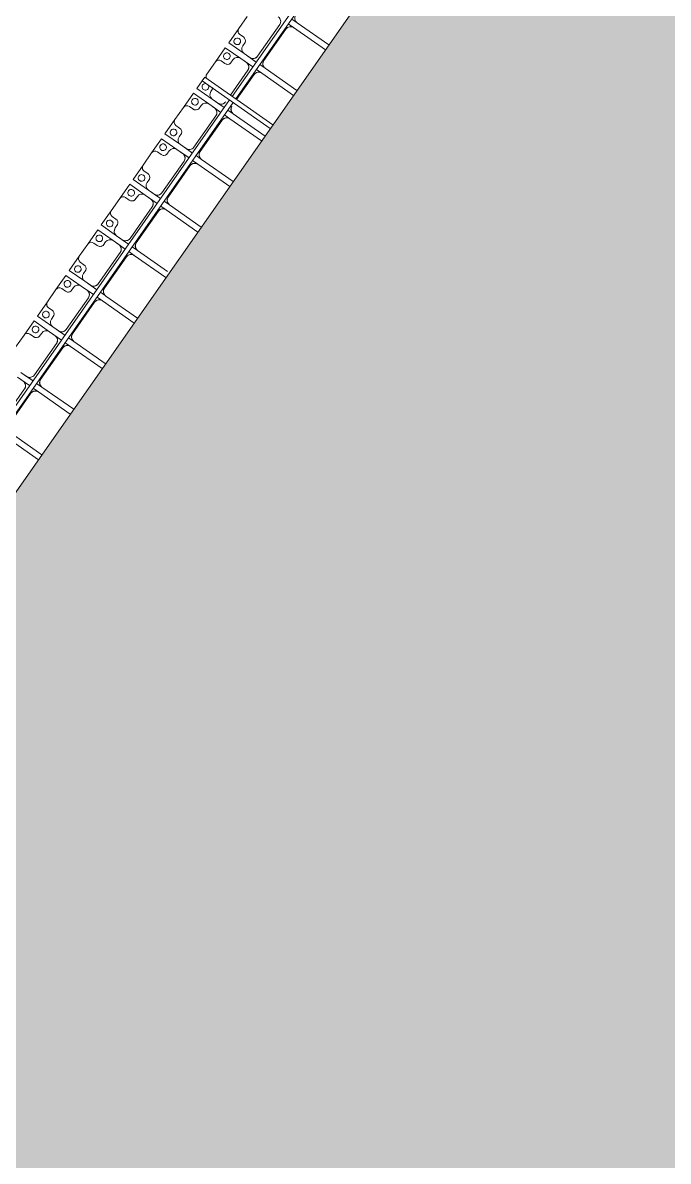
# Model space of a CAD drawing. Header units: millimetres. Extents: x -861324 to 439029, y -308065 to 694685.
# Drawn here: x -477293 to -471488, y 228396 to 238636 of the extents above; entities that cross this region are included whole.
import ezdxf

# ---------------------------------------------------------------- set-up
doc = ezdxf.new("R2010")
doc.units = ezdxf.units.MM
for name, color, linetype, lineweight in [('A-DETL-GENF', 92, 'Continuous', 9), ('A-DETL-THIN', 151, 'Continuous', 9), ('A-GENM', 13, 'Continuous', 9), ('S-BEAM', 12, 'Continuous', 9)]:
    doc.layers.add(name, color=color, linetype=linetype, lineweight=lineweight)

# ---------------------------------------------------------------- blocks, each defined once
blk = doc.blocks.new('Dầm C52 - Hộp 40x60-19816-BỐ TRÍ BÈ PIN HỒ BẢN MÒNG')
at = {"layer": 'S-BEAM', "color": 7}
for p, q in [((-145891.1118557992, -20.00000000001801), (-145891.1118557992, 19.99999999998198)), ((-145891.1118557992, 19.99999999998198), (-145142.7290377173, 19.99999999998198)), ((-145142.7290377173, -20.00000000001801), (-145891.1118557992, -20.00000000001801))]:
    blk.add_line(p, q, dxfattribs=at)
blk = doc.blocks.new('Dai phaodi lai - DẢI PHAO ĐI LẠI-19048-BỐ TRÍ BÈ PIN HỒ BẢN MÒNG')
at = {"layer": 'A-GENM', "color": 7}
for p, q in [((44723.23773672361, -348.3436262678808), (44723.2377367236, 3.5433443e-09)), ((44776.76226327442, 3.4540077e-09), (44776.7622632744, -348.3436262678801)), ((45223.2377367236, -348.3436262678808), (45223.23773672358, 3.543412e-09)), ((45276.7622632744, 3.5445625e-09), (45276.76226327439, -348.3436262678801)), ((45723.23773672358, -348.3436262678808), (45723.23773672358, 3.543412e-09)), ((45776.76226327437, 3.4540754e-09), (45776.76226327437, -348.3436262678801)), ((46223.23773672357, -348.3436262678808), (46223.23773672357, 3.4529249e-09)), ((46276.76226327437, 3.4996235e-09), (46276.76226327437, -348.3436262678801)), ((46723.23773672355, -348.3436262678808), (46723.23773672355, 3.498473e-09)), ((46776.76226327434, 3.4996235e-09), (46776.76226327434, -348.3436262678801)), ((47276.76226327434, 3.5445625e-09), (47276.76226327434, -348.3436262678801)), ((47723.23773672354, -348.3436262678808), (47723.23773672352, 3.4529249e-09)), ((47776.76226327434, 3.4540754e-09), (47776.76226327432, -348.3436262678801)), ((48276.76226327432, 3.4540077e-09), (48276.76226327432, -348.3436262678801)), ((48723.23773672352, -348.3436262678808), (48723.23773672349, 3.4529249e-09)), ((48776.76226327432, 3.4540754e-09), (48776.7622632743, -348.3436262678801)), ((49223.23773672349, -348.3436262678808), (49223.23773672349, 3.4529249e-09)), ((49276.7622632743, 3.4996235e-09), (49276.76226327429, -348.3436262678801)), ((47223.23773672355, -348.3436262678808), (47223.23773672354, -19.8538650490725)), ((48223.23773672352, -348.3436262678808), (48223.23773672352, -4.12289078216505)), ((44723.2377367236, -348.3436262678797), (44723.2377367236, -406.9152625882649)), ((44776.7622632744, -406.9152625882638), (44776.7622632744, -348.3436262678786)), ((44826.76226327442, -398.3436262678799), (45173.2377367236, -398.3436262678799)), ((45223.23773672358, -348.3436262678797), (45223.23773672358, -406.9152625882334)), ((45276.76226327439, -406.9152625882638), (45276.76226327439, -348.3436262678786)), ((45326.76226327442, -398.3436262678799), (45600.00000000068, -398.3436262678799)), ((45723.23773672358, -348.3436262678797), (45723.23773672358, -406.9152625882334)), ((45776.76226327437, -406.9152625882323), (45776.76226327437, -348.3436262678786)), ((45826.76226327439, -398.3436262678799), (46173.23773672357, -398.3436262678799)), ((46223.23773672357, -348.3436262678797), (46223.23773672357, -406.9152625882334)), ((46276.76226327437, -406.9152625882323), (46276.76226327437, -348.3436262678786)), ((46326.76226327439, -398.3436262678799), (46673.23773672355, -398.3436262678799)), ((46723.23773672355, -348.3436262678797), (46723.23773672355, -406.9152625883238)), ((46776.76226327434, -406.9152625882323), (46776.76226327434, -348.3436262678786)), ((46826.76226327437, -398.3436262678799), (47173.23773672355, -398.3436262678799)), ((47223.23773672354, -348.3436262678797), (47223.23773672354, -406.9152625881744)), ((47276.76226327434, -406.9152625881734), (47276.76226327434, -348.3436262678786)), ((47326.76226327437, -398.3436262678799), (47673.23773672354, -398.3436262678799)), ((47723.23773672352, -354.2266598869864), (47723.23773672352, -406.9152625881744)), ((47776.76226327432, -406.9152625881734), (47776.76226327432, -348.3436262678786)), ((47826.76226327434, -398.3436262678799), (48173.23773672352, -398.3436262678799)), ((48223.23773672352, -348.3436262678797), (48223.23773672352, -406.9152625882334)), ((48276.76226327432, -406.9152625882323), (48276.76226327432, -348.3436262678786)), ((48326.76226327434, -398.3436262678799), (48673.23773672349, -398.3436262678799)), ((48723.23773672349, -348.3436262678797), (48723.23773672349, -406.9152625882334)), ((48776.7622632743, -406.9152625882323), (48776.7622632743, -348.3436262678786)), ((48826.76226327434, -398.3436262678799), (49173.23773672349, -398.3436262678799)), ((45173.23773672357, -466.6563737321364), (44826.7622632744, -466.6563737321359)), ((45223.2377367236, -446.9152625882373), (45223.2377367236, -516.6563737321354)), ((45276.76226327439, -516.6563737321347), (45276.76226327439, -446.9152625882895)), ((45600.00000000066, -466.6563737321363), (45326.76226327439, -466.6563737321359)), ((45723.23773672358, -446.9152625882373), (45723.23773672358, -516.6563737321354)), ((45776.76226327437, -516.6563737321347), (45776.76226327437, -446.9152625882364)), ((46173.23773672354, -466.6563737321364), (45826.76226327437, -466.6563737321359)), ((46223.23773672357, -446.9152625882373), (46223.23773672357, -516.6563737321354)), ((46276.76226327437, -516.6563737321347), (46276.76226327437, -446.9152625882364)), ((46673.23773672354, -466.6563737321364), (46326.76226327437, -466.6563737321359)), ((46723.23773672355, -446.9152625882373), (46723.23773672355, -516.6563737321354)), ((46776.76226327434, -516.6563737321347), (46776.76226327434, -446.9152625882364)), ((47173.23773672354, -466.6563737321364), (46826.76226327434, -466.6563737321359)), ((47223.23773672355, -446.9152625881998), (47223.23773672355, -516.6563737321354)), ((47276.76226327434, -516.6563737321347), (47276.76226327434, -446.915262588199)), ((47673.23773672352, -466.6563737321364), (47326.76226327434, -466.6563737321359)), ((47723.23773672354, -446.9152625881998), (47723.23773672354, -516.6563737321354)), ((47776.76226327432, -516.6563737321347), (47776.76226327432, -446.915262588199)), ((48173.23773672349, -466.6563737321364), (47826.76226327434, -466.6563737321359)), ((48223.23773672352, -446.9152625881469), (48223.23773672352, -516.6563737321354)), ((48276.76226327432, -516.6563737321347), (48276.76226327432, -446.9152625882364)), ((48673.23773672349, -466.6563737321364), (48326.76226327432, -466.6563737321359)), ((48723.23773672352, -446.9152625882373), (48723.23773672352, -516.6563737321354)), ((48776.7622632743, -516.6563737321347), (48776.7622632743, -446.9152625882364)), ((49173.23773672347, -466.6563737321364), (48826.7622632743, -466.6563737321359)), ((45223.23773672358, -579.2752456098498), (45223.23773672358, -516.656373732137)), ((45223.23773672358, -579.2752456098793), (45223.23773672357, -748.3828180786438)), ((45223.23773672357, -748.3828180786438), (45223.23773672358, -579.2752456098793)), ((45276.76226327439, -516.656373732136), (45276.76226327439, -579.2752456098488)), ((45276.76226327439, -748.3828180786131), (45276.76226327439, -579.2752456098488)), ((45276.76226327439, -579.2752456098488), (45276.76226327439, -748.3828180786131)), ((45723.23773672358, -579.2752456098498), (45723.23773672358, -516.656373732137)), ((45723.23773672358, -579.2752456098793), (45723.23773672357, -748.3828180786438)), ((45723.23773672357, -748.3828180786438), (45723.23773672358, -579.2752456098793)), ((45776.76226327437, -516.656373732136), (45776.76226327437, -579.2752456098488)), ((45776.76226327437, -748.3828180786131), (45776.76226327437, -579.2752456098488)), ((45776.76226327437, -579.2752456098488), (45776.76226327437, -748.3828180786131)), ((46223.23773672355, -579.2752456098498), (46223.23773672355, -516.656373732137)), ((46223.23773672357, -579.2752456098793), (46223.23773672354, -748.3828180786438)), ((46223.23773672354, -748.3828180786438), (46223.23773672357, -579.2752456098793)), ((46276.76226327437, -516.656373732136), (46276.76226327437, -579.2752456098488)), ((46276.76226327434, -748.3828180786131), (46276.76226327434, -579.2752456098488)), ((46276.76226327434, -579.2752456098488), (46276.76226327434, -748.3828180786131)), ((46723.23773672355, -579.2752456098498), (46723.23773672355, -516.656373732137)), ((46723.23773672355, -579.2752456098793), (46723.23773672354, -748.3828180786438)), ((46723.23773672354, -748.3828180786438), (46723.23773672355, -579.2752456098793)), ((46776.76226327434, -516.656373732136), (46776.76226327434, -579.2752456098488)), ((46776.76226327434, -748.3828180786131), (46776.76226327434, -579.2752456098488)), ((46776.76226327434, -579.2752456098488), (46776.76226327434, -748.3828180786131)), ((47223.23773672354, -579.2752456098498), (47223.23773672354, -516.656373732137)), ((47223.23773672354, -579.2752456098793), (47223.23773672352, -748.3828180786438)), ((47223.23773672352, -748.3828180786438), (47223.23773672354, -579.2752456098793)), ((47276.76226327434, -516.656373732136), (47276.76226327434, -579.2752456098488)), ((47276.76226327434, -748.3828180786131), (47276.76226327434, -579.2752456098488)), ((47276.76226327434, -579.2752456098488), (47276.76226327434, -748.3828180786131)), ((47723.23773672352, -579.2752456098498), (47723.23773672352, -516.656373732137)), ((47723.23773672352, -579.2752456098793), (47723.23773672352, -748.3828180786438)), ((47723.23773672352, -748.3828180786438), (47723.23773672352, -579.2752456098793)), ((47776.76226327432, -516.656373732136), (47776.76226327432, -579.2752456098488)), ((47776.76226327432, -748.3828180786131), (47776.76226327432, -579.2752456098488)), ((47776.76226327432, -579.2752456098488), (47776.76226327432, -748.3828180786131)), ((48223.23773672349, -579.2752456098498), (48223.23773672349, -516.656373732137)), ((48223.23773672352, -579.2752456098793), (48223.23773672349, -748.3828180786438)), ((48223.23773672349, -748.3828180786438), (48223.23773672352, -579.2752456098793)), ((48276.76226327432, -516.656373732136), (48276.76226327432, -579.2752456098488)), ((48276.7622632743, -748.3828180786131), (48276.7622632743, -579.2752456098488)), ((48276.7622632743, -579.2752456098488), (48276.7622632743, -748.3828180786131)), ((48723.23773672349, -579.2752456098498), (48723.23773672349, -516.656373732137)), ((48776.7622632743, -516.656373732136), (48776.7622632743, -579.2752456098488)), ((45104.9195344217, -710.3828180786137), (45104.9195344217, -670.6677965858776)), ((45135.71833794735, -629.2752456098492), (45173.23773672357, -629.2752456098492)), ((45135.71833794734, -629.2752456098492), (45173.23773672357, -629.2752456098492)), ((45173.23773672357, -629.2752456098492), (45135.71833794734, -629.2752456098492)), ((45326.76226327439, -629.2752456098486), (45364.28166205061, -629.2752456098486)), ((45326.76226327439, -629.2752456098486), (45364.28166205061, -629.2752456098486)), ((45364.28166205061, -629.2752456098486), (45326.76226327439, -629.2752456098486)), ((45395.08046557627, -670.6677965858772), (45395.08046557627, -710.3828180786132)), ((45635.71833794734, -629.2752456098492), (45673.23773672357, -629.2752456098492)), ((45635.71833794734, -629.2752456098492), (45673.23773672357, -629.2752456098492)), ((45673.23773672357, -629.2752456098492), (45635.71833794734, -629.2752456098492)), ((45826.76226327437, -629.2752456098486), (45864.2816620506, -629.2752456098486)), ((45826.76226327437, -629.2752456098486), (45864.2816620506, -629.2752456098486)), ((45864.2816620506, -629.2752456098486), (45826.76226327437, -629.2752456098486)), ((45895.08046557625, -670.6677965858772), (45895.08046557625, -710.3828180786132)), ((46104.91953442167, -710.3828180786137), (46104.91953442167, -670.6677965858776)), ((46135.71833794731, -629.2752456098492), (46173.23773672354, -629.2752456098492)), ((46135.71833794731, -629.2752456098492), (46173.23773672354, -629.2752456098492)), ((46173.23773672354, -629.2752456098492), (46135.71833794731, -629.2752456098492)), ((46326.76226327437, -629.2752456098486), (46364.28166205058, -629.2752456098486)), ((46326.76226327434, -629.2752456098486), (46364.28166205058, -629.2752456098486)), ((46364.28166205058, -629.2752456098486), (46326.76226327434, -629.2752456098486)), ((46395.08046557624, -670.6677965858772), (46395.08046557624, -710.3828180786132)), ((46604.91953442166, -710.3828180786137), (46604.91953442166, -670.6677965858776)), ((46635.71833794731, -629.2752456098492), (46673.23773672354, -629.2752456098492)), ((46635.71833794731, -629.2752456098492), (46673.23773672354, -629.2752456098492)), ((46673.23773672354, -629.2752456098492), (46635.71833794731, -629.2752456098492)), ((46826.76226327434, -629.2752456098486), (46864.28166205058, -629.2752456098486)), ((46826.76226327434, -629.2752456098486), (46864.28166205058, -629.2752456098486)), ((46864.28166205058, -629.2752456098486), (46826.76226327434, -629.2752456098486)), ((46895.08046557623, -670.6677965858772), (46895.08046557623, -710.3828180786132)), ((47104.91953442165, -710.3828180786137), (47104.91953442165, -670.6677965858776)), ((47135.71833794731, -629.2752456098492), (47173.23773672354, -629.2752456098492)), ((47135.71833794731, -629.2752456098492), (47173.23773672354, -629.2752456098492)), ((47173.23773672354, -629.2752456098492), (47135.71833794731, -629.2752456098492)), ((47326.76226327434, -629.2752456098486), (47364.28166205057, -629.2752456098486)), ((47326.76226327434, -629.2752456098486), (47364.28166205057, -629.2752456098486)), ((47364.28166205057, -629.2752456098486), (47326.76226327434, -629.2752456098486)), ((47395.08046557622, -670.6677965858772), (47395.08046557622, -710.3828180786132)), ((47604.91953442164, -710.3828180786137), (47604.91953442164, -670.6677965858776)), ((47635.71833794728, -629.2752456098492), (47673.23773672352, -629.2752456098492)), ((47635.71833794728, -629.2752456098492), (47673.23773672352, -629.2752456098492)), ((47673.23773672352, -629.2752456098492), (47635.71833794728, -629.2752456098492)), ((47826.76226327434, -629.2752456098486), (47864.28166205055, -629.2752456098486)), ((47826.76226327432, -629.2752456098486), (47864.28166205055, -629.2752456098486)), ((47864.28166205055, -629.2752456098486), (47826.76226327432, -629.2752456098486)), ((47895.0804655762, -670.6677965858772), (47895.0804655762, -710.3828180786132)), ((48104.91953442163, -710.3828180786137), (48104.91953442163, -670.6677965858776)), ((48135.71833794726, -629.2752456098492), (48173.23773672349, -629.2752456098492)), ((48135.71833794726, -629.2752456098492), (48173.23773672349, -629.2752456098492)), ((48173.23773672349, -629.2752456098492), (48135.71833794726, -629.2752456098492)), ((48326.76226327432, -629.2752456098486), (48364.28166205054, -629.2752456098486)), ((48326.76226327432, -629.2752456098486), (48364.28166205054, -629.2752456098486)), ((48364.28166205054, -629.2752456098486), (48326.76226327432, -629.2752456098486)), ((48395.0804655762, -670.6677965858772), (48395.0804655762, -710.3828180786132)), ((44933.08046557628, -748.3828180786135), (45066.9195344217, -748.3828180786139)), ((45223.23773672357, -748.3828180786438), (45066.91953442169, -748.3828180786226)), ((45066.91953442169, -748.3828180786226), (45223.23773672357, -748.3828180786438)), ((45433.08046557626, -748.3828180786137), (45276.76226327439, -748.3828180786131)), ((45276.76226327439, -748.3828180786131), (45433.08046557626, -748.3828180786137)), ((45433.08046557627, -748.3828180786135), (45566.91953442169, -748.3828180786139)), ((45723.23773672357, -748.3828180786438), (45640.00000014291, -748.3828180786325)), ((45640.00000014291, -748.3828180786325), (45723.23773672357, -748.3828180786438)), ((45933.08046557624, -748.3828180786137), (45776.76226327437, -748.3828180786131)), ((45776.76226327437, -748.3828180786131), (45933.08046557624, -748.3828180786137)), ((45933.08046557625, -748.3828180786135), (46066.91953442167, -748.3828180786139)), ((46223.23773672354, -748.3828180786438), (46066.91953442166, -748.3828180786226)), ((46066.91953442166, -748.3828180786226), (46223.23773672354, -748.3828180786438)), ((46433.08046557623, -748.3828180786137), (46276.76226327434, -748.3828180786131)), ((46276.76226327434, -748.3828180786131), (46433.08046557623, -748.3828180786137)), ((46433.08046557624, -748.3828180786135), (46566.91953442166, -748.3828180786139)), ((46723.23773672354, -748.3828180786438), (46566.91953442165, -748.3828180786226)), ((46566.91953442165, -748.3828180786226), (46723.23773672354, -748.3828180786438)), ((46933.08046557622, -748.3828180786137), (46776.76226327434, -748.3828180786131)), ((46776.76226327434, -748.3828180786131), (46933.08046557622, -748.3828180786137)), ((46933.08046557623, -748.3828180786135), (47066.91953442165, -748.3828180786139)), ((47223.23773672352, -748.3828180786438), (47066.91953442164, -748.3828180786226)), ((47066.91953442164, -748.3828180786226), (47223.23773672352, -748.3828180786438)), ((47433.08046557622, -748.3828180786137), (47276.76226327434, -748.3828180786131)), ((47276.76226327434, -748.3828180786131), (47433.08046557622, -748.3828180786137)), ((47433.08046557622, -748.3828180786135), (47566.91953442164, -748.3828180786139)), ((47723.23773672352, -748.3828180786438), (47566.91953442163, -748.3828180786226)), ((47566.91953442163, -748.3828180786226), (47723.23773672352, -748.3828180786438)), ((47933.08046557619, -748.3828180786137), (47776.76226327432, -748.3828180786131)), ((47776.76226327432, -748.3828180786131), (47933.08046557619, -748.3828180786137)), ((47933.0804655762, -748.3828180786135), (48066.91953442163, -748.3828180786139)), ((48223.23773672349, -748.3828180786438), (48066.91953442161, -748.3828180786226)), ((48066.91953442161, -748.3828180786226), (48223.23773672349, -748.3828180786438)), ((48433.08046557619, -748.3828180786137), (48276.7622632743, -748.3828180786131)), ((48276.7622632743, -748.3828180786131), (48433.08046557619, -748.3828180786137)), ((48433.08046557619, -748.3828180786135), (48566.91953442161, -748.3828180786139))]:
    blk.add_line(p, q, dxfattribs=at)
at = {"layer": 'A-GENM', "color": 9}
for p, q in [((44723.23773672358, -348.3436262679081), (44723.23773672358, -406.9152625882722)), ((44776.7622632744, -406.915262588271), (44776.76226327442, -348.3436262679071)), ((45223.23773672358, -348.3436262679081), (45223.23773672358, -406.9152625882722)), ((45276.76226327439, -406.915262588271), (45276.7622632744, -348.3436262679071)), ((45723.23773672358, -348.3436262679081), (45723.23773672358, -406.9152625882722)), ((45776.76226327437, -406.915262588271), (45776.76226327437, -348.3436262679071)), ((46223.23773672355, -348.3436262679081), (46223.23773672355, -406.9152625882722)), ((46276.76226327437, -406.9152625882542), (46276.76226327437, -348.3436262678844)), ((46723.23773672355, -348.3436262678179), (46723.23773672355, -406.9152625881817)), ((46776.76226327434, -406.9152625881804), (46776.76226327434, -348.3436262679071)), ((47223.23773672354, -348.3436262679081), (47223.23773672354, -406.9152625881817)), ((47276.76226327434, -406.915262588271), (47276.76226327434, -348.3436262679071)), ((47723.23773672352, -354.2266598870129), (47723.23773672352, -406.9152625882722)), ((47776.76226327432, -406.9152625881804), (47776.76226327434, -348.3436262679071)), ((48223.23773672349, -348.3436262679081), (48223.23773672349, -406.9152625881817)), ((48276.76226327432, -406.915262588271), (48276.76226327432, -348.3436262679071)), ((48723.23773672349, -348.3436262679081), (48723.23773672349, -406.9152625882722)), ((48776.7622632743, -406.915262588271), (48776.76226327432, -348.3436262679071)), ((45223.23773672358, -446.9152625882833), (45223.23773672358, -579.2752456098498)), ((45276.76226327439, -579.2752456098488), (45276.76226327439, -446.9152625882822)), ((45723.23773672358, -446.9152625882833), (45723.23773672358, -579.2752456098498)), ((45776.76226327437, -579.2752456098488), (45776.76226327437, -446.9152625882822)), ((46223.23773672355, -446.9152625882833), (46223.23773672355, -579.2752456098498)), ((46276.76226327437, -579.2752456098488), (46276.76226327437, -446.9152625882691)), ((46723.23773672355, -446.9152625881927), (46723.23773672355, -579.2752456098498)), ((46776.76226327434, -579.2752456098488), (46776.76226327434, -446.9152625881917)), ((47223.23773672354, -446.9152625881927), (47223.23773672354, -579.2752456098498)), ((47276.76226327434, -579.2752456098488), (47276.76226327434, -446.9152625881917)), ((47723.23773672352, -446.9152625881927), (47723.23773672352, -579.2752456098498)), ((47776.76226327432, -579.2752456098488), (47776.76226327432, -446.9152625881917)), ((48223.23773672349, -446.9152625881927), (48223.23773672349, -579.2752456098498)), ((48276.76226327432, -579.2752456098488), (48276.76226327432, -446.9152625881917)), ((48723.23773672349, -446.9152625881927), (48723.23773672349, -579.2752456098498)), ((48776.7622632743, -579.2752456098488), (48776.7622632743, -446.9152625882822)), ((45173.23773672357, -629.2752456098492), (45135.71833794735, -629.2752456098492)), ((45364.28166205061, -629.2752456098486), (45326.76226327439, -629.2752456098486)), ((45673.23773672357, -629.2752456098492), (45635.71833794734, -629.2752456098492)), ((45864.2816620506, -629.2752456098486), (45826.76226327437, -629.2752456098486)), ((46173.23773672354, -629.2752456098492), (46135.71833794731, -629.2752456098492)), ((46364.28166205058, -629.2752456098486), (46326.76226327437, -629.2752456098486)), ((46673.23773672354, -629.2752456098492), (46635.71833794731, -629.2752456098492)), ((46864.28166205058, -629.2752456098486), (46826.76226327434, -629.2752456098486)), ((47173.23773672354, -629.2752456098492), (47135.71833794731, -629.2752456098492)), ((47364.28166205057, -629.2752456098486), (47326.76226327434, -629.2752456098486)), ((47673.23773672352, -629.2752456098492), (47635.71833794728, -629.2752456098492)), ((47864.28166205055, -629.2752456098486), (47826.76226327434, -629.2752456098486)), ((48173.23773672349, -629.2752456098492), (48135.71833794726, -629.2752456098492)), ((48364.28166205054, -629.2752456098486), (48326.76226327432, -629.2752456098486))]:
    blk.add_line(p, q, dxfattribs=at)
at = {"layer": 'A-GENM', "color": 7}
for centre, radius, start, end in [((44673.2377367236, -348.3436262678806), 49.99999999999997, 269.9999999999996, 359.9999999999991), ((44826.76226327442, -348.3436262678799), 49.99999999999989, 179.9999999999998, 269.9999999999995), ((44826.76226327442, -348.3436262678799), 49.99999999999963, 179.9999999999996, 254.9999999999882), ((45173.2377367236, -348.3436262678806), 49.99999999999272, 269.9999999999996, 359.9999999999991), ((45173.2377367236, -348.3436262678806), 50, 269.9999999999998, 345.0000000000007), ((45326.7622632744, -348.3436262678799), 49.99999999999272, 179.9999999999996, 269.9999999999993), ((45326.7622632744, -348.3436262678799), 49.9999999999927, 179.9999999999995, 254.9999999999942), ((45673.23773672358, -348.3436262678806), 49.99999999999997, 269.9999999999996, 359.9999999999991), ((45673.23773672358, -348.3436262678806), 50.00000000000014, 269.9999999999998, 344.9999999999986), ((45826.76226327439, -348.3436262678799), 49.99999999999989, 179.9999999999998, 269.9999999999995), ((45826.76226327439, -348.3436262678799), 49.99999999999963, 179.9999999999996, 254.9999999999963), ((46173.23773672357, -348.3436262678806), 49.99999999999272, 269.9999999999996, 359.9999999999991), ((46173.23773672357, -348.3436262678806), 50, 269.9999999999998, 345.0000000000007), ((46326.76226327439, -348.3436262678799), 49.99999999999989, 179.9999999999998, 269.9999999999995), ((46326.76226327439, -348.3436262678799), 49.99999999999963, 179.9999999999996, 254.9999999999882), ((46673.23773672355, -348.3436262678806), 49.99999999999997, 269.9999999999996, 359.9999999999991), ((46673.23773672355, -348.3436262678806), 50.00000000000014, 269.9999999999998, 344.9999999999986), ((46826.76226327437, -348.3436262678799), 49.99999999999272, 179.9999999999996, 269.9999999999993), ((46826.76226327437, -348.3436262678799), 49.9999999999927, 179.9999999999995, 254.9999999999942), ((47173.23773672355, -348.3436262678806), 49.99999999999997, 269.9999999999996, 359.9999999999991), ((47173.23773672355, -348.3436262678806), 50.00000000000014, 269.9999999999998, 344.9999999999986), ((47326.76226327437, -348.3436262678799), 49.99999999999989, 179.9999999999998, 269.9999999999995), ((47326.76226327437, -348.3436262678799), 49.99999999999963, 179.9999999999996, 254.9999999999963), ((47673.23773672354, -348.3436262678806), 49.99999999999272, 269.9999999999996, 359.9999999999991), ((47673.23773672354, -348.3436262678806), 50, 269.9999999999998, 345.0000000000007), ((47826.76226327434, -348.3436262678799), 49.99999999999272, 179.9999999999996, 269.9999999999993), ((47826.76226327434, -348.3436262678799), 49.9999999999927, 179.9999999999995, 254.9999999999942), ((48173.23773672352, -348.3436262678806), 49.99999999999997, 269.9999999999996, 359.9999999999991), ((48173.23773672352, -348.3436262678806), 50.00000000000014, 269.9999999999998, 344.9999999999986), ((48326.76226327434, -348.3436262678799), 49.99999999999989, 179.9999999999998, 269.9999999999995), ((48326.76226327434, -348.3436262678799), 49.99999999999963, 179.9999999999996, 254.9999999999963), ((48673.23773672349, -348.3436262678806), 49.99999999999997, 269.9999999999996, 359.9999999999991), ((48673.23773672349, -348.3436262678806), 50.00000000000014, 269.9999999999998, 344.9999999999986), ((48826.76226327432, -348.3436262678799), 49.99999999999989, 179.9999999999998, 269.9999999999995), ((48826.76226327432, -348.3436262678799), 49.99999999999963, 179.9999999999996, 254.9999999999882), ((44826.7622632744, -516.6563737321356), 49.99999999999272, 89.99999999999966, 180.0000000000002), ((44826.7622632744, -516.6563737321356), 49.99999999999267, 89.99999999999935, 165.000000000001), ((45173.23773672357, -516.6563737321363), 49.99999999999945, 359.9999999999991, 89.9999999999994), ((45173.23773672357, -516.6563737321363), 49.99999999999911, 359.9999999999987, 74.99999999998809), ((45326.76226327439, -516.6563737321356), 49.99999999999967, 89.99999999999972, 180.0000000000002), ((45326.76226327439, -516.6563737321356), 49.9999999999994, 89.99999999999935, 164.9999999999989), ((45673.23773672357, -516.6563737321363), 49.99999999999945, 359.9999999999991, 89.9999999999994), ((45673.23773672357, -516.6563737321363), 49.99999999999911, 359.9999999999987, 74.99999999999616), ((45826.76226327437, -516.6563737321356), 49.99999999999272, 89.99999999999966, 180.0000000000002), ((45826.76226327437, -516.6563737321356), 49.99999999999267, 89.99999999999935, 164.9999999999988), ((46173.23773672354, -516.6563737321363), 49.99999999999945, 359.9999999999991, 89.9999999999994), ((46173.23773672354, -516.6563737321363), 49.99999999999911, 359.9999999999987, 74.99999999998809), ((46326.76226327434, -516.6563737321356), 49.99999999999272, 89.99999999999966, 180.0000000000002), ((46326.76226327434, -516.6563737321356), 49.99999999999267, 89.99999999999935, 165.000000000001), ((46673.23773672354, -516.6563737321363), 49.99999999999945, 359.9999999999991, 89.9999999999994), ((46673.23773672354, -516.6563737321363), 49.99999999999911, 359.9999999999987, 74.99999999999616), ((46826.76226327434, -516.6563737321356), 49.99999999999967, 89.99999999999972, 180.0000000000002), ((46826.76226327434, -516.6563737321356), 49.9999999999994, 89.99999999999935, 164.9999999999989), ((47173.23773672354, -516.6563737321363), 49.99999999999269, 359.9999999999991, 89.99999999999945), ((47173.23773672354, -516.6563737321363), 49.99999999999262, 359.9999999999987, 74.99999999999406), ((47326.76226327434, -516.6563737321356), 49.99999999999272, 89.99999999999966, 180.0000000000002), ((47326.76226327434, -516.6563737321356), 49.99999999999267, 89.99999999999935, 164.9999999999988), ((47673.23773672352, -516.6563737321363), 49.99999999999945, 359.9999999999991, 89.9999999999994), ((47673.23773672352, -516.6563737321363), 49.99999999999911, 359.9999999999987, 74.99999999998809), ((47826.76226327432, -516.6563737321356), 49.99999999999967, 89.99999999999972, 180.0000000000002), ((47826.76226327432, -516.6563737321356), 49.9999999999994, 89.99999999999935, 164.9999999999989), ((48173.23773672349, -516.6563737321363), 49.99999999999945, 359.9999999999991, 89.9999999999994), ((48173.23773672349, -516.6563737321363), 49.99999999999911, 359.9999999999987, 74.99999999999616), ((48326.76226327432, -516.6563737321356), 49.99999999999967, 89.99999999999972, 180.0000000000002), ((48326.76226327432, -516.6563737321356), 49.9999999999994, 89.99999999999935, 164.9999999999989), ((48673.23773672349, -516.6563737321363), 49.99999999999269, 359.9999999999991, 89.99999999999945), ((48673.23773672349, -516.6563737321363), 49.99999999999262, 359.9999999999987, 74.99999999999406), ((48826.7622632743, -516.6563737321356), 49.99999999999272, 89.99999999999966, 180.0000000000002), ((48826.7622632743, -516.6563737321356), 49.99999999999267, 89.99999999999935, 165.000000000001), ((45173.23773672357, -579.2752456098492), 49.99999999999977, 269.9999999999994, 359.9999999999989), ((45173.23773672357, -579.2752456098492), 49.99999999999977, 269.9999999999994, 359.999999999998), ((45173.23773672357, -579.2752456098492), 49.99999999999937, 269.9999999999989, 359.9999999999989), ((45326.76226327439, -579.2752456098485), 50.00000000000014, 180.0000000000001, 269.9999999999997), ((45326.76226327439, -579.2752456098485), 50.00000000000014, 180.0000000000001, 269.9999999999997), ((45326.76226327439, -579.2752456098485), 50.00000000000023, 180.0000000000003, 269.9999999999998), ((45673.23773672357, -579.2752456098492), 49.99999999999977, 269.9999999999994, 359.9999999999989), ((45673.23773672357, -579.2752456098492), 49.99999999999977, 269.9999999999994, 359.999999999998), ((45673.23773672357, -579.2752456098492), 49.99999999999937, 269.9999999999989, 359.9999999999989), ((45826.76226327437, -579.2752456098485), 50.00000000000011, 180.0000000000001, 269.9999999999997), ((45826.76226327437, -579.2752456098485), 50.00000000000011, 180.0000000000001, 269.9999999999997), ((45826.76226327437, -579.2752456098485), 50.00000000000011, 180.0000000000003, 269.9999999999998), ((46173.23773672354, -579.2752456098492), 49.99999999999977, 269.9999999999994, 359.9999999999989), ((46173.23773672354, -579.2752456098492), 49.99999999999977, 269.9999999999994, 359.999999999998), ((46173.23773672354, -579.2752456098492), 49.99999999999937, 269.9999999999989, 359.9999999999989), ((46326.76226327434, -579.2752456098485), 50.00000000000011, 180.0000000000001, 269.9999999999997), ((46326.76226327434, -579.2752456098485), 50.00000000000011, 180.0000000000001, 269.9999999999997), ((46326.76226327434, -579.2752456098485), 50.00000000000011, 180.0000000000003, 269.9999999999998), ((46673.23773672354, -579.2752456098492), 49.99999999999977, 269.9999999999994, 359.9999999999989), ((46673.23773672354, -579.2752456098492), 49.99999999999977, 269.9999999999994, 359.999999999998), ((46673.23773672354, -579.2752456098492), 49.99999999999937, 269.9999999999989, 359.9999999999989), ((46826.76226327434, -579.2752456098485), 50.00000000000014, 180.0000000000001, 269.9999999999997), ((46826.76226327434, -579.2752456098485), 50.00000000000014, 180.0000000000001, 269.9999999999997), ((46826.76226327434, -579.2752456098485), 50.00000000000023, 180.0000000000003, 269.9999999999998), ((47173.23773672354, -579.2752456098492), 49.99999999999272, 269.9999999999994, 359.9999999999989), ((47173.23773672354, -579.2752456098492), 49.99999999999272, 269.9999999999994, 359.9999999999981), ((47173.23773672354, -579.2752456098492), 49.99999999999267, 269.9999999999989, 359.9999999999989), ((47326.76226327434, -579.2752456098485), 50.00000000000011, 180.0000000000001, 269.9999999999997), ((47326.76226327434, -579.2752456098485), 50.00000000000011, 180.0000000000001, 269.9999999999997), ((47326.76226327434, -579.2752456098485), 50.00000000000011, 180.0000000000003, 269.9999999999998), ((47673.23773672352, -579.2752456098492), 49.99999999999977, 269.9999999999994, 359.9999999999989), ((47673.23773672352, -579.2752456098492), 49.99999999999977, 269.9999999999994, 359.999999999998), ((47673.23773672352, -579.2752456098492), 49.99999999999937, 269.9999999999989, 359.9999999999989), ((47826.76226327432, -579.2752456098485), 50.00000000000014, 180.0000000000001, 269.9999999999997), ((47826.76226327432, -579.2752456098485), 50.00000000000014, 180.0000000000001, 269.9999999999997), ((47826.76226327432, -579.2752456098485), 50.00000000000023, 180.0000000000003, 269.9999999999998), ((48173.23773672349, -579.2752456098492), 49.99999999999977, 269.9999999999994, 359.9999999999989), ((48173.23773672349, -579.2752456098492), 49.99999999999977, 269.9999999999994, 359.999999999998), ((48173.23773672349, -579.2752456098492), 49.99999999999937, 269.9999999999989, 359.9999999999989), ((48326.76226327432, -579.2752456098485), 50.00000000000014, 180.0000000000001, 269.9999999999997), ((48326.76226327432, -579.2752456098485), 50.00000000000014, 180.0000000000001, 269.9999999999997), ((48326.76226327432, -579.2752456098485), 50.00000000000023, 180.0000000000003, 269.9999999999998), ((45066.9195344217, -710.3828180786137), 37.99999999999993, 269.9999999999995, 359.9999999999991), ((45144.84458181358, -668.2202282506712), 39.99999999999946, 103.188537718778, 183.5080748270887), ((45144.84458181358, -668.2202282506712), 39.99999999999946, 103.1885377187781, 183.5080748270895), ((45144.84458181358, -668.2202282506712), 40.00000000000119, 103.1885377187775, 183.5080748270892), ((45168.39874809131, -693.2786047752263), 29.99999999999796, 89.9999999999962, 269.9999999999958), ((45168.39874809131, -693.2786047752263), 29.99999999999801, 89.9999999999962, 269.9999999999958), ((45168.39874809131, -693.2786047752263), 29.99999999999801, 269.9999999999958, 89.9999999999962), ((45168.39874809131, -693.2786047752263), 29.99999999999779, 269.9999999999955, 89.99999999999588), ((45331.60125190666, -693.2786047752031), 30.00000000000002, 90.0000000000001, 269.9999999999998), ((45331.60125190666, -693.2786047752031), 30, 90, 269.9999999999997), ((45331.60125190666, -693.2786047752031), 30.00000000000728, 269.9999999999997, 90), ((45331.60125190666, -693.2786047752031), 29.99999999999988, 269.9999999999994, 89.99999999999979), ((45355.15541818438, -668.2202282506707), 40.00000000000119, 356.4919251729114, 76.81146228122256), ((45355.15541818438, -668.2202282506707), 40.00000000000119, 50.03828324511174, 76.81146228122256), ((45355.15541818438, -668.2202282506707), 40.00000000000179, 50.03828324511195, 76.81146228122269), ((45355.15541818438, -668.2202282506707), 40.00000000000832, 356.4919251729107, 36.65169372706524), ((45355.15541818438, -668.2202282506707), 40.00000000000716, 356.4919251729107, 36.65169372706428), ((45433.08046557626, -710.3828180786135), 37.99999999999989, 179.9999999999998, 269.9999999999995), ((45433.08046557626, -710.3828180786135), 37.99999999999989, 179.9999999999998, 269.9999999999995), ((45433.08046557626, -710.3828180786135), 38.00000000000006, 179.9999999999999, 269.9999999999998), ((45668.3987480913, -693.2786047752263), 30.00000000000355, 90, 164.9999999999937), ((45668.3987480913, -693.2786047752263), 29.99999999999801, 89.9999999999962, 164.9999999999981), ((45668.3987480913, -693.2786047752263), 29.99999999999796, 194.9999999999941, 269.9999999999958), ((45668.3987480913, -693.2786047752263), 30.00000000000355, 194.9999999999919, 269.9999999999997), ((45668.3987480913, -693.2786047752263), 29.99999999999801, 269.9999999999958, 89.9999999999962), ((45668.3987480913, -693.2786047752263), 29.99999999999779, 269.9999999999955, 89.99999999999588), ((45831.60125190664, -693.2786047752031), 30.00000000000002, 90.0000000000001, 269.9999999999998), ((45831.60125190664, -693.2786047752031), 30, 90, 269.9999999999997), ((45831.60125190664, -693.2786047752031), 30, 269.9999999999997, 90), ((45831.60125190664, -693.2786047752031), 29.99999999999982, 269.9999999999994, 89.99999999999979), ((45855.15541818437, -668.2202282506707), 40.00000000000119, 356.4919251729107, 76.81146228122256), ((45855.15541818437, -668.2202282506707), 40.00000000000119, 50.03828324511972, 76.81146228122256), ((45855.15541818437, -668.2202282506707), 40.00000000000271, 50.03828324512058, 76.811462281223), ((45855.15541818437, -668.2202282506707), 40.00000000000247, 356.4919251729106, 36.65169372706745), ((45855.15541818437, -668.2202282506707), 39.99999999999946, 356.4919251729107, 36.65169372706522), ((45933.08046557624, -710.3828180786135), 37.99999999999989, 179.9999999999998, 269.9999999999995), ((45933.08046557624, -710.3828180786135), 37.99999999999989, 179.9999999999998, 269.9999999999995), ((45933.08046557624, -710.3828180786135), 38.00000000000006, 179.9999999999999, 269.9999999999998), ((46066.91953442167, -710.3828180786137), 37.99999999999993, 269.9999999999995, 359.9999999999991), ((46144.84458181355, -668.2202282506712), 39.99999999999946, 103.188537718778, 183.5080748270887), ((46144.84458181355, -668.2202282506712), 39.99999999999946, 103.1885377187781, 183.5080748270895), ((46144.84458181355, -668.2202282506712), 40.00000000000119, 103.1885377187775, 183.5080748270892), ((46168.39874809128, -693.2786047752263), 29.99999999999796, 89.9999999999962, 269.9999999999958), ((46168.39874809128, -693.2786047752263), 29.99999999999801, 89.9999999999962, 269.9999999999958), ((46168.39874809128, -693.2786047752263), 29.9999999999995, 269.9999999999958, 89.9999999999962), ((46168.39874809128, -693.2786047752263), 29.9999999999993, 269.9999999999955, 89.99999999999588), ((46331.60125190663, -693.2786047752031), 30.00000000000002, 90.0000000000001, 269.9999999999998), ((46331.60125190663, -693.2786047752031), 30, 90, 269.9999999999997), ((46331.60125190663, -693.2786047752031), 30.00000000000728, 269.9999999999997, 90), ((46331.60125190663, -693.2786047752031), 29.99999999999988, 269.9999999999994, 89.99999999999979), ((46355.15541818435, -668.2202282506707), 40.00000000000119, 356.4919251729114, 76.81146228122256), ((46355.15541818435, -668.2202282506707), 40.00000000000119, 50.03828324511174, 76.81146228122256), ((46355.15541818435, -668.2202282506707), 40.00000000000179, 50.03828324511195, 76.81146228122269), ((46355.15541818435, -668.2202282506707), 40.00000000000832, 356.4919251729107, 36.65169372706524), ((46355.15541818435, -668.2202282506707), 40.00000000000716, 356.4919251729107, 36.65169372706428), ((46433.08046557623, -710.3828180786135), 37.99999999999989, 179.9999999999998, 269.9999999999995), ((46433.08046557623, -710.3828180786135), 37.99999999999989, 179.9999999999998, 269.9999999999995), ((46433.08046557623, -710.3828180786135), 38.00000000000006, 179.9999999999999, 269.9999999999998), ((46566.91953442166, -710.3828180786137), 37.99999999999993, 269.9999999999995, 359.9999999999991), ((46644.84458181354, -668.2202282506712), 39.9999999999999, 103.1885377187779, 183.5080748270888), ((46644.84458181354, -668.2202282506712), 39.9999999999999, 103.1885377187779, 183.5080748270895), ((46644.84458181354, -668.2202282506712), 40.00000000000119, 103.1885377187775, 183.5080748270892), ((46668.39874809127, -693.2786047752263), 29.99999999999796, 89.9999999999962, 269.9999999999958), ((46668.39874809127, -693.2786047752263), 29.99999999999801, 89.9999999999962, 269.9999999999958), ((46668.39874809127, -693.2786047752263), 29.99999999999801, 269.9999999999958, 89.9999999999962), ((46668.39874809127, -693.2786047752263), 29.99999999999779, 269.9999999999955, 89.99999999999588), ((46831.60125190662, -693.2786047752031), 30.00000000000002, 90.0000000000001, 269.9999999999998), ((46831.60125190662, -693.2786047752031), 30, 90, 269.9999999999997), ((46831.60125190662, -693.2786047752031), 30, 269.9999999999997, 90), ((46831.60125190662, -693.2786047752031), 29.99999999999982, 269.9999999999994, 89.99999999999979), ((46855.15541818435, -668.2202282506707), 40.00000000000119, 356.4919251729107, 76.81146228122256), ((46855.15541818435, -668.2202282506707), 40.00000000000119, 50.03828324511174, 76.81146228122256), ((46855.15541818435, -668.2202282506707), 40.00000000000179, 50.03828324511195, 76.81146228122269), ((46855.15541818435, -668.2202282506707), 40.00000000000247, 356.4919251729106, 36.65169372706745), ((46855.15541818435, -668.2202282506707), 39.99999999999946, 356.4919251729107, 36.65169372706522), ((46933.08046557622, -710.3828180786135), 37.99999999999989, 179.9999999999998, 269.9999999999995), ((46933.08046557622, -710.3828180786135), 37.99999999999989, 179.9999999999998, 269.9999999999995), ((46933.08046557622, -710.3828180786135), 38.00000000000006, 179.9999999999999, 269.9999999999998), ((47066.91953442165, -710.3828180786137), 37.99999999999993, 269.9999999999995, 359.9999999999991), ((47144.84458181354, -668.2202282506712), 40.00000000000716, 103.1885377187756, 183.5080748270888), ((47144.84458181354, -668.2202282506712), 40.00000000000716, 103.1885377187756, 183.5080748270895), ((47144.84458181354, -668.2202282506712), 40.00000000000119, 103.1885377187775, 183.5080748270886), ((47168.39874809127, -693.2786047752263), 29.99999999999938, 89.9999999999962, 269.9999999999958), ((47168.39874809127, -693.2786047752263), 29.9999999999995, 89.9999999999962, 269.9999999999958), ((47168.39874809127, -693.2786047752263), 29.99999999999801, 269.9999999999958, 89.9999999999962), ((47168.39874809127, -693.2786047752263), 29.99999999999779, 269.9999999999955, 89.99999999999588), ((47331.60125190661, -693.2786047752031), 30.00000000000728, 90.00000000000004, 269.9999999999997), ((47331.60125190661, -693.2786047752031), 30.00000000000728, 90, 269.9999999999997), ((47331.60125190661, -693.2786047752031), 30, 269.9999999999997, 90), ((47331.60125190661, -693.2786047752031), 29.99999999999982, 269.9999999999994, 89.99999999999979), ((47355.15541818434, -668.2202282506707), 40.00000000000119, 356.4919251729107, 76.81146228122256), ((47355.15541818434, -668.2202282506707), 40.00000000000119, 50.03828324511972, 76.81146228122256), ((47355.15541818434, -668.2202282506707), 40.00000000000271, 50.03828324512058, 76.811462281223), ((47355.15541818434, -668.2202282506707), 40.00000000000247, 356.4919251729106, 36.65169372706745), ((47355.15541818434, -668.2202282506707), 39.99999999999946, 356.4919251729107, 36.65169372706522), ((47433.08046557622, -710.3828180786135), 37.99999999999989, 179.9999999999998, 269.9999999999995), ((47433.08046557622, -710.3828180786135), 37.99999999999989, 179.9999999999998, 269.9999999999995), ((47433.08046557622, -710.3828180786135), 38.00000000000006, 179.9999999999999, 269.9999999999998), ((47566.91953442164, -710.3828180786137), 37.99999999999993, 269.9999999999995, 359.9999999999991), ((47644.84458181352, -668.2202282506712), 39.99999999999946, 103.188537718778, 183.5080748270887), ((47644.84458181352, -668.2202282506712), 39.99999999999946, 103.1885377187781, 183.5080748270895), ((47644.84458181352, -668.2202282506712), 40.00000000000119, 103.1885377187775, 183.5080748270892), ((47668.39874809125, -693.2786047752263), 29.99999999999796, 89.9999999999962, 269.9999999999958), ((47668.39874809125, -693.2786047752263), 29.99999999999801, 89.9999999999962, 269.9999999999958), ((47668.39874809125, -693.2786047752263), 29.9999999999995, 269.9999999999958, 89.9999999999962), ((47668.39874809125, -693.2786047752263), 29.9999999999993, 269.9999999999955, 89.99999999999588), ((47831.60125190659, -693.2786047752031), 30.00000000000002, 90.0000000000001, 269.9999999999998), ((47831.60125190659, -693.2786047752031), 30, 90, 269.9999999999997), ((47831.60125190659, -693.2786047752031), 30, 269.9999999999997, 90), ((47831.60125190659, -693.2786047752031), 29.99999999999982, 269.9999999999994, 89.99999999999979), ((47855.15541818432, -668.2202282506707), 40.00000000000119, 356.4919251729107, 76.81146228122256), ((47855.15541818432, -668.2202282506707), 40.00000000000119, 50.03828324511174, 76.81146228122256), ((47855.15541818432, -668.2202282506707), 40.00000000000179, 50.03828324511195, 76.81146228122269), ((47855.15541818432, -668.2202282506707), 40.00000000000832, 356.4919251729102, 36.65169372706524), ((47855.15541818432, -668.2202282506707), 39.9999999999999, 356.4919251729107, 36.6516937270593), ((47933.08046557619, -710.3828180786135), 37.99999999999989, 179.9999999999998, 269.9999999999995), ((47933.08046557619, -710.3828180786135), 37.99999999999989, 179.9999999999998, 269.9999999999995), ((47933.08046557619, -710.3828180786135), 38.00000000000006, 179.9999999999999, 269.9999999999998), ((48066.91953442163, -710.3828180786137), 37.99999999999993, 269.9999999999995, 359.9999999999991), ((48144.84458181349, -668.2202282506712), 40.00000000000716, 103.1885377187756, 183.5080748270888), ((48144.84458181349, -668.2202282506712), 40.00000000000716, 103.1885377187756, 183.5080748270895), ((48144.84458181349, -668.2202282506712), 40.00000000000119, 103.1885377187775, 183.5080748270886), ((48168.39874809124, -693.2786047752263), 29.99999999999796, 89.9999999999962, 269.9999999999958), ((48168.39874809124, -693.2786047752263), 29.99999999999801, 89.9999999999962, 269.9999999999958), ((48168.39874809124, -693.2786047752263), 29.99999999999801, 269.9999999999958, 89.9999999999962), ((48168.39874809124, -693.2786047752263), 29.99999999999779, 269.9999999999955, 89.99999999999588), ((48331.60125190659, -693.2786047752031), 30.00000000000002, 90.0000000000001, 269.9999999999998), ((48331.60125190659, -693.2786047752031), 30, 90, 269.9999999999997), ((48331.60125190659, -693.2786047752031), 30, 269.9999999999997, 90), ((48331.60125190659, -693.2786047752031), 29.99999999999982, 269.9999999999994, 89.99999999999979), ((48355.15541818432, -668.2202282506707), 40.00000000000119, 356.4919251729107, 76.81146228122256), ((48355.15541818432, -668.2202282506707), 40.00000000000119, 50.03828324511174, 76.81146228122256), ((48355.15541818432, -668.2202282506707), 40.00000000000179, 50.03828324511195, 76.81146228122269), ((48355.15541818432, -668.2202282506707), 40.00000000000247, 356.4919251729106, 36.65169372706745), ((48355.15541818432, -668.2202282506707), 39.99999999999946, 356.4919251729107, 36.65169372706522), ((48433.08046557619, -710.3828180786135), 37.99999999999989, 179.9999999999998, 269.9999999999995), ((48433.08046557619, -710.3828180786135), 37.99999999999989, 179.9999999999998, 269.9999999999995), ((48433.08046557619, -710.3828180786135), 38.00000000000006, 179.9999999999999, 269.9999999999998), ((45066.9195344217, -710.3828180786137), 37.99999999999993, 269.9999999999995, 344.9999999999975), ((45066.9195344217, -710.3828180786137), 37.99999999999653, 269.9999999999997, 344.9999999999991), ((45566.91953442169, -710.3828180786137), 37.99999999999993, 269.9999999999995, 329.9999999999974), ((45566.91953442169, -710.3828180786137), 37.99999999999993, 269.9999999999995, 329.999999999997), ((45566.91953442169, -710.3828180786137), 38.00000000000125, 269.9999999999997, 329.9999999999962), ((46066.91953442167, -710.3828180786137), 37.99999999999993, 269.9999999999995, 344.9999999999975), ((46066.91953442167, -710.3828180786137), 37.99999999999653, 269.9999999999997, 344.9999999999991), ((46566.91953442166, -710.3828180786137), 37.99999999999993, 269.9999999999995, 344.9999999999975), ((46566.91953442166, -710.3828180786137), 37.99999999999653, 269.9999999999997, 344.9999999999991), ((47066.91953442165, -710.3828180786137), 37.99999999999993, 269.9999999999995, 344.9999999999975), ((47066.91953442165, -710.3828180786137), 37.99999999999653, 269.9999999999997, 344.9999999999991), ((47566.91953442164, -710.3828180786137), 37.99999999999993, 269.9999999999995, 344.9999999999975), ((47566.91953442164, -710.3828180786137), 37.99999999999653, 269.9999999999997, 344.9999999999991), ((48066.91953442163, -710.3828180786137), 37.99999999999993, 269.9999999999995, 344.9999999999947), ((48066.91953442163, -710.3828180786137), 37.99999999999138, 269.9999999999997, 344.9999999999981)]:
    blk.add_arc(centre, radius, start, end, dxfattribs=at)
at = {"layer": 'A-GENM', "color": 9}
for centre, radius, start, end in [((45173.23773672357, -579.2752456098492), 49.99999999999972, 269.9999999999993, 359.9999999999991), ((45326.76226327439, -579.2752456098485), 50.00000000000023, 180.0000000000003, 269.9999999999998), ((45673.23773672357, -579.2752456098492), 49.99999999999972, 269.9999999999993, 359.9999999999991), ((45826.76226327437, -579.2752456098485), 50.00000000000011, 180.0000000000003, 269.9999999999998), ((46173.23773672354, -579.2752456098492), 49.99999999999972, 269.9999999999993, 359.9999999999991), ((46326.76226327434, -579.2752456098485), 50.00000000000011, 180.0000000000003, 269.9999999999998), ((46673.23773672354, -579.2752456098492), 49.99999999999972, 269.9999999999993, 359.9999999999991), ((46826.76226327434, -579.2752456098485), 50.00000000000023, 180.0000000000003, 269.9999999999998), ((47173.23773672354, -579.2752456098492), 49.99999999999272, 269.9999999999993, 359.9999999999994), ((47326.76226327434, -579.2752456098485), 50.00000000000011, 180.0000000000003, 269.9999999999998), ((47673.23773672352, -579.2752456098492), 49.99999999999972, 269.9999999999993, 359.9999999999991), ((47826.76226327432, -579.2752456098485), 50.00000000000023, 180.0000000000003, 269.9999999999998), ((48173.23773672349, -579.2752456098492), 49.99999999999972, 269.9999999999993, 359.9999999999991), ((48326.76226327432, -579.2752456098485), 50.00000000000023, 180.0000000000003, 269.9999999999998), ((45144.84458181358, -668.2202282506712), 40.00000000000119, 103.1885377187774, 183.5080748270887), ((45355.15541818438, -668.2202282506707), 40.00000000000179, 50.03828324511195, 76.81146228122269), ((45355.15541818438, -668.2202282506707), 40.00000000000716, 356.4919251729107, 36.65169372706428), ((45433.08046557626, -710.3828180786135), 38.00000000000006, 179.9999999999999, 269.9999999999998), ((45855.15541818437, -668.2202282506707), 40.00000000000271, 50.03828324512058, 76.811462281223), ((45855.15541818437, -668.2202282506707), 39.99999999999946, 356.4919251729107, 36.65169372706522), ((45933.08046557624, -710.3828180786135), 38.00000000000006, 179.9999999999999, 269.9999999999998), ((46144.84458181355, -668.2202282506712), 40.00000000000119, 103.1885377187774, 183.5080748270887), ((46355.15541818435, -668.2202282506707), 40.00000000000179, 50.03828324511195, 76.81146228122269), ((46355.15541818435, -668.2202282506707), 40.00000000000716, 356.4919251729107, 36.65169372706428), ((46433.08046557623, -710.3828180786135), 38.00000000000006, 179.9999999999999, 269.9999999999998), ((46644.84458181354, -668.2202282506712), 40.00000000000119, 103.1885377187774, 183.5080748270887), ((46855.15541818435, -668.2202282506707), 40.00000000000179, 50.03828324511195, 76.81146228122269), ((46855.15541818435, -668.2202282506707), 39.99999999999946, 356.4919251729107, 36.65169372706522), ((46933.08046557622, -710.3828180786135), 38.00000000000006, 179.9999999999999, 269.9999999999998), ((47144.84458181354, -668.2202282506712), 40.00000000000119, 103.1885377187774, 183.5080748270881), ((47355.15541818434, -668.2202282506707), 40.00000000000271, 50.03828324512058, 76.811462281223), ((47355.15541818434, -668.2202282506707), 39.99999999999946, 356.4919251729107, 36.65169372706522), ((47433.08046557622, -710.3828180786135), 38.00000000000006, 179.9999999999999, 269.9999999999998), ((47644.84458181352, -668.2202282506712), 40.00000000000119, 103.1885377187774, 183.5080748270887), ((47855.15541818432, -668.2202282506707), 40.00000000000179, 50.03828324511195, 76.81146228122269), ((47855.15541818432, -668.2202282506707), 39.9999999999999, 356.4919251729107, 36.6516937270593), ((47933.08046557619, -710.3828180786135), 38.00000000000006, 179.9999999999999, 269.9999999999998), ((48144.84458181349, -668.2202282506712), 40.00000000000119, 103.1885377187774, 183.5080748270881), ((48355.15541818432, -668.2202282506707), 40.00000000000179, 50.03828324511195, 76.81146228122269), ((48355.15541818432, -668.2202282506707), 39.99999999999946, 356.4919251729107, 36.65169372706522), ((48433.08046557619, -710.3828180786135), 38.00000000000006, 179.9999999999999, 269.9999999999998), ((45066.9195344217, -710.3828180786137), 37.99999999999653, 269.9999999999997, 344.9999999999997), ((45566.91953442169, -710.3828180786137), 37.99999999999761, 269.9999999999997, 329.9999999999991), ((46066.91953442167, -710.3828180786137), 37.99999999999653, 269.9999999999997, 344.9999999999997), ((46566.91953442166, -710.3828180786137), 37.99999999999653, 269.9999999999997, 344.9999999999997), ((47066.91953442165, -710.3828180786137), 37.99999999999653, 269.9999999999997, 344.9999999999997), ((47566.91953442164, -710.3828180786137), 37.99999999999653, 269.9999999999997, 344.9999999999997), ((48066.91953442163, -710.3828180786137), 37.99999999999138, 269.9999999999997, 344.9999999999988)]:
    blk.add_arc(centre, radius, start, end, dxfattribs=at)
blk = doc.blocks.new('Dầm C52 - Dầm C52-V213-BỐ TRÍ BÈ PIN HỒ BẢN MÒNG')
at = {"layer": 'S-BEAM', "color": 7}
for p, q in [((-12613.31891963973, 20.00000000001801), (-6653.318919639654, 20.00000000001801)), ((-6613.318919639645, 20.00000000001801), (-653.3189196396582, 20.00000000001801)), ((-6653.318919639715, -19.99999999998198), (-12613.31891963979, -19.99999999998198)), ((-653.318919639797, -19.99999999998198), (-6613.318919639699, -19.99999999998198))]:
    blk.add_line(p, q, dxfattribs=at)
blk = doc.blocks.new('HOBANMONG_BEPIN 6_rvt-1-BỐ TRÍ BÈ PIN HỒ BẢN MÒNG')
at = {"layer": 'A-GENM', "lineweight": 9, "rotation": 234.9999999999997}
blk.add_blockref('Dai phaodi lai - DẢI PHAO ĐI LẠI-19048-BỐ TRÍ BÈ PIN HỒ BẢN MÒNG', (-448888.7336391745, 275070.9073771871), dxfattribs=at)
at = {"layer": 'S-BEAM', "lineweight": 9}
for name, p, rotation in [('Dầm C52 - Dầm C52-V213-BỐ TRÍ BÈ PIN HỒ BẢN MÒNG', (-471600.2837484903, 243379.7564051057), 55.00000000000035), ('Dầm C52 - Hộp 40x60-19816-BỐ TRÍ BÈ PIN HỒ BẢN MÒNG', (-356161.3274604125, 154450.7418328834), 324.9999999999993)]:
    blk.add_blockref(name, p, dxfattribs=dict(at, rotation=rotation))

msp = doc.modelspace()

# ---------------------------------------------------------------- hatches: boundary and pattern name
at = {"layer": 'A-DETL-GENF'}
msp.add_hatch(color=8, dxfattribs=at).paths.add_polyline_path([(-248956.8520284776, 54505.97388666795), (-211100.807230117, 108570.0088085861), (-448888.7336399804, 275070.9073760303), (-493589.7436251129, 211231.2490664052), (-314844.7833051778, 86072.68043338947), (-307999.8181184061, 95848.3038210966), (-250259.8893543767, 55418.37044483107)])

# ---------------------------------------------------------------- linework, layer by layer
at = {"layer": 'A-DETL-THIN'}
msp.add_line((-448888.73363998, 275070.9073760302), (-493589.7436251128, 211231.2490664052), dxfattribs=at)

# ---------------------------------------------------------------- block references
at = {"lineweight": 5}
msp.add_blockref('HOBANMONG_BEPIN 6_rvt-1-BỐ TRÍ BÈ PIN HỒ BẢN MÒNG', (0, 0), dxfattribs=at)

doc.saveas('drawing.dxf')
